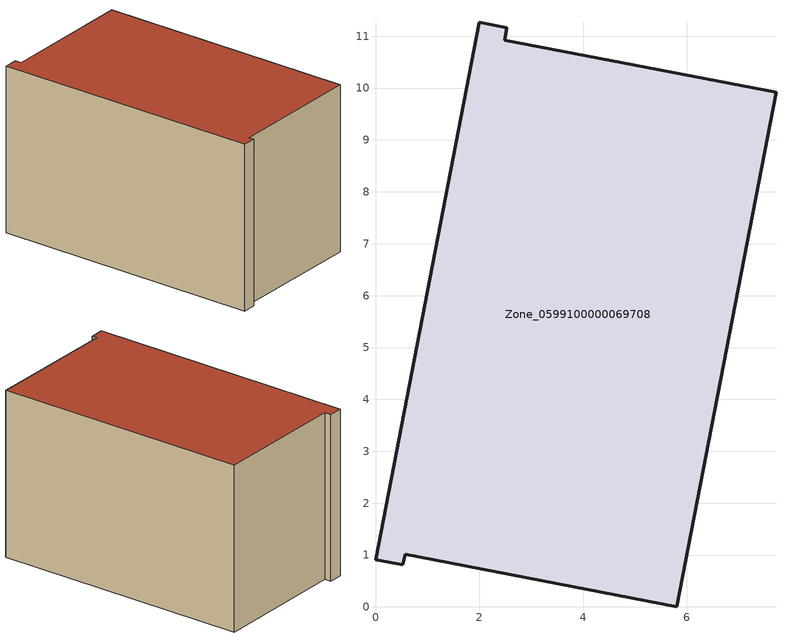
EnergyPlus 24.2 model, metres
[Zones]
Zone_0599100000069708
 floor ground (C_G): 0.53,0.81 0,0.91 2,11.27 2.53,11.16 2.49,10.92 7.72,9.92 5.81,0 0.57,1.01 z0
 wall outside (C_F): 2.53,11.16 2,11.27 0,0.91 0.53,0.81 0.57,1.01 5.81,0 7.72,9.92 2.49,10.92 2.53,11.16 z0:6.54
 roof outside (C_R): 0.57,1.01 5.81,0 7.72,9.92 2.49,10.92 2.53,11.16 2,11.27 0,0.91 0.53,0.81 z6.54
[BUILDING]
Pand.0599100000069708: North Axis=0; Terrain=City; Loads Convergence Tolerance Value=0.04; Temperature Convergence Tolerance Value=0.4; Solar Distribution=FullExterior; Maximum Number of Warmup Days=25; Minimum Number of Warmup Days=1
[Site:Location]
Rotterdam.The.Hague.AP_ZH_NLD Design_Conditions: Latitude=51.96; Longitude=4.45; Time Zone=1; Elevation=-4.5
[SITE:GROUNDTEMPERATURE:BUILDINGSURFACE]
18, 18, 18, 18, 18, 18, 18, 18, 18, 18, 18, 18
[MATERIAL] Thermal Absorptance=0.9; Solar Absorptance=0.7; Visible Absorptance=0.7
Name | Roughness | Thickness | Conductivity | Density | Specific Heat
G.TC.1992-2005 | MediumSmooth | 0.15 | 0.06 | 540 | 1210
F.TC.1992-2005 | Rough | 0.3 | 0.12 | 1920 | 840
R.TC.1992-2005 | MediumRough | 0.2 | 0.08 | 1500 | 1000
[CONSTRUCTION]
C_G: G.TC.1992-2005
C_F: F.TC.1992-2005
C_R: R.TC.1992-2005
[ZONE]
Zone_0599100000069708: Type=1; Multiplier=1; Ceiling Height=Autocalculate; Volume=Autocalculate; Floor Area=autocalculate; Part of Total Floor Area=Yes
[ZONEINFILTRATION:DESIGNFLOWRATE]
Infil_Zone_0599100000069708: Zone or ZoneList or Space or SpaceList=Zone_0599100000069708; Schedule=AlwaysOn; Design Flow Rate Calculation Method=Flow/Area; Flow Rate per Floor Area=0.0015; Constant Term Coefficient=1; Temperature Term Coefficient=0; Velocity Term Coefficient=0; Velocity Squared Term Coefficient=0
[HVACTEMPLATE:ZONE:IDEALLOADSAIRSYSTEM]
Zone_0599100000069708: Maximum Heating Supply Air Temperature=50; Minimum Cooling Supply Air Temperature=13; Maximum Heating Supply Air Humidity Ratio=0.0156; Minimum Cooling Supply Air Humidity Ratio=0.0077; Heating Limit=NoLimit; Cooling Limit=NoLimit; Dehumidification Control Type=ConstantSensibleHeatRatio; Cooling Sensible Heat Ratio=0.7; Dehumidification Setpoint=60; Humidification Control Type=None; Humidification Setpoint=30; Outdoor Air Method=None; Outdoor Air Flow Rate per Person=0.00944; Outdoor Air Flow Rate per Zone Floor Area=0; Outdoor Air Flow Rate per Zone=0; Demand Controlled Ventilation Type=None; Outdoor Air Economizer Type=NoEconomizer; Heat Recovery Type=None; Sensible Heat Recovery Effectiveness=0.7; Latent Heat Recovery Effectiveness=0.65
[ZONECONTROL:THERMOSTAT]
ThermostatControl_Zone_0599100000069708: Zone or ZoneList=Zone_0599100000069708; Control Type Schedule=DualSetpointControlType; Control 1=Thermostat_Zone_0599100000069708; Temperature Difference Between Cutout And Setpoint=0
[THERMOSTATSETPOINT:DUALSETPOINT]
Thermostat_Zone_0599100000069708: Heating Setpoint Temperature Schedule=HeatingSetpoint_Zone_0599100000069708; Cooling Setpoint Temperature Schedule=CoolingSetpoint_Zone_0599100000069708
[SCHEDULE:COMPACT]
HeatingSetpoint_Zone_0599100000069708: Through: 12/31, For: AllDays, Until: 24:00, 21
CoolingSetpoint_Zone_0599100000069708: Through: 12/31, For: AllDays, Until: 24:00, 24
DualSetpointControlType: Through: 12/31, For: AllDays, Until: 24:00, 4
AlwaysOn: Through: 12/31, For: AllDays, Until: 24:00, 1
